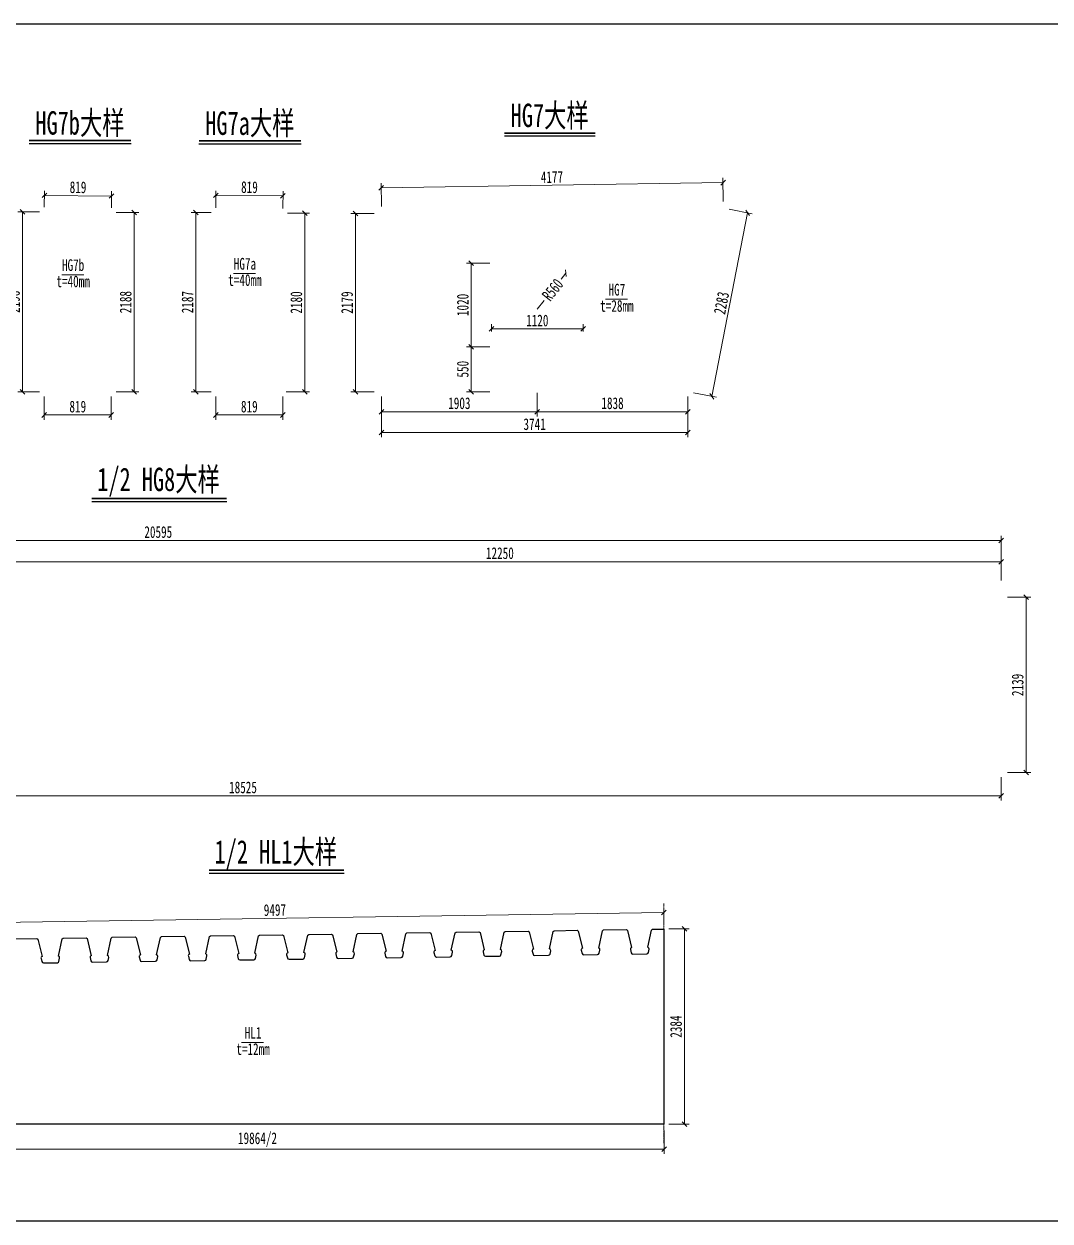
# Model space of a CAD drawing. Header units: millimetres. Extents: x -89049 to 410567, y -307459 to -100425.
# Drawn here: x 375813 to 388348, y -127671 to -113054 of the extents above; entities that cross this region are included whole.
import ezdxf
from ezdxf.enums import TextEntityAlignment as Align

# ---------------------------------------------------------------- set-up
doc = ezdxf.new("R2010")
doc.units = ezdxf.units.MM
doc.linetypes.add('CENTER2', pattern=[28.575, 19.05, -3.175, 3.175, -3.175])
doc.layers.get('Defpoints').update_dxf_attribs({"color": 8})
for name, color, linetype, lineweight in [('中心线', 2, 'CENTER2', 15), ('文字', 7, 'Continuous', 15), ('标注线及字体', 2, 'Continuous', 15), ('细实线', 4, 'Continuous', 15), ('钢板粗线', 1, 'Continuous', 25)]:
    doc.layers.add(name, color=color, linetype=linetype, lineweight=lineweight)
doc.styles.add('111', font='', dxfattribs={"width": 0.7})
doc.styles.add('BM_Dim', font='', dxfattribs={"width": 0.85})
doc.styles.get('111').set_extended_font_data('仿宋_GB2312')
doc.styles.get('BM_Dim').set_extended_font_data('仿宋_GB2312')
doc.dimstyles.new('200', dxfattribs={"dimscale": 0, "dimtxt": 2.5, "dimasz": 1, "dimexe": 1, "dimexo": 1, "dimgap": 0.6, "dimtad": 1, "dimdec": 0, "dimdsep": 46, "dimtxsty": '111', "dimblk": 'OBLIQUE', "dimcen": 0, "dimclrd": 4, "dimclre": 4, "dimclrt": 4, "dimadec": 1, "dimazin": 2, "dimtfac": 1, "dimtdec": 0, "dimtix": 1, "dimtmove": 2, "dimatfit": 3, "dimfxl": 4, "dimfxlon": 1, "dimtolj": 1, "dimlwd": -1, "dimlwe": -1, "dimarcsym": 0})

# ---------------------------------------------------------------- blocks, each defined once
blk = doc.blocks.new('_Oblique')
at = {"color": 0, "linetype": 'ByBlock', "lineweight": -2}
blk.add_line((-0.5, -0.5), (0.5, 0.5), dxfattribs=at)
blk = doc.blocks.new('*D1143')
at = {"layer": 'Defpoints', "color": 0, "transparency": 16777216}
for p in [(369227, -122194), (387752, -122194), (387752, -122479)]:
    blk.add_point(p, dxfattribs=at)
at = {"layer": '细实线', "color": 4, "transparency": 16777216}
for p, q in [((369227, -122252), (369227, -122536)), ((387752, -122252), (387752, -122536)), ((369227, -122479), (387752, -122479))]:
    blk.add_line(p, q, dxfattribs=at)
at = {"layer": '细实线', "color": 4, "transparency": 16777216, "xscale": 57.14285714285715, "yscale": 57.14285714285715, "zscale": 57.14285714285715, "rotation": 180}
blk.add_blockref('_Oblique', (369227, -122479), dxfattribs=at)
at = {"layer": '细实线', "color": 4, "transparency": 16777216, "xscale": 57.14285714285715, "yscale": 57.14285714285715, "zscale": 57.14285714285715}
blk.add_blockref('_Oblique', (387752, -122479), dxfattribs=at)
at = {"layer": '细实线', "color": 4, "transparency": 16777216, "insert": (378489, -122377), "char_height": 142.9, "attachment_point": 5, "style": '111'}
blk.add_mtext('\\A1;18525', dxfattribs=at)
blk = doc.blocks.new('*D1144')
at = {"layer": 'Defpoints', "color": 0, "transparency": 16777216}
for p in [(387752, -120055), (387752, -122194), (388054, -122194)]:
    blk.add_point(p, dxfattribs=at)
at = {"layer": '细实线', "color": 4, "transparency": 16777216}
for p, q in [((387826, -120055), (388111, -120055)), ((388054, -120055), (388054, -122194)), ((387826, -122194), (388111, -122194))]:
    blk.add_line(p, q, dxfattribs=at)
at = {"layer": '细实线', "color": 4, "transparency": 16777216, "xscale": 57.14285714285715, "yscale": 57.14285714285715, "zscale": 57.14285714285715}
for p, rotation in [((388054, -120055), 90), ((388054, -122194), 270)]:
    blk.add_blockref('_Oblique', p, dxfattribs=dict(at, rotation=rotation))
at = {"layer": '细实线', "color": 4, "transparency": 16777216, "insert": (387952, -121125), "char_height": 142.9, "attachment_point": 5, "rotation": 90, "style": '111'}
blk.add_mtext('\\A1;2139', dxfattribs=at)
blk = doc.blocks.new('*D1145')
at = {"layer": 'Defpoints', "color": 0, "transparency": 16777216}
for p in [(367730, -120569), (369413, -122033), (369203, -122169), (369262, -122194), (387752, -122194)]:
    blk.add_point(p, dxfattribs=at)
at = {"layer": '细实线', "color": 4, "transparency": 16777216}
blk.add_arc((369227, -122194), 247, 0, 132.6489, dxfattribs=at)
at = {"layer": '细实线', "color": 4, "transparency": 16777216, "xscale": 57.14285714285715, "yscale": 57.14285714285715, "zscale": 57.14285714285715}
for p, rotation in [((369060, -122013), 222.6489191297599), ((369474, -122194), 270)]:
    blk.add_blockref('_Oblique', p, dxfattribs=dict(at, rotation=rotation))
at = {"layer": '细实线', "color": 4, "transparency": 16777216, "insert": (369367, -121875), "char_height": 142.86, "attachment_point": 5, "rotation": 336.3245, "style": '111'}
blk.add_mtext('\\A1;132.6%%d', dxfattribs=at)
blk = doc.blocks.new('*D1152')
at = {"layer": 'Defpoints', "color": 0, "transparency": 16777216}
for p in [(373700, -126489), (383632, -126489), (383632, -126794)]:
    blk.add_point(p, dxfattribs=at)
at = {"layer": '细实线', "color": 4, "transparency": 16777216}
for p, q in [((373700, -126565), (373700, -126851)), ((383632, -126565), (383632, -126851)), ((373700, -126794), (383632, -126794))]:
    blk.add_line(p, q, dxfattribs=at)
at = {"layer": '细实线', "color": 4, "transparency": 16777216, "xscale": 57.14285714285715, "yscale": 57.14285714285715, "zscale": 57.14285714285715, "rotation": 180}
blk.add_blockref('_Oblique', (373700, -126794), dxfattribs=at)
at = {"layer": '细实线', "color": 4, "transparency": 16777216, "xscale": 57.14285714285715, "yscale": 57.14285714285715, "zscale": 57.14285714285715}
blk.add_blockref('_Oblique', (383632, -126794), dxfattribs=at)
at = {"layer": '细实线', "color": 4, "transparency": 16777216, "insert": (378666, -126677), "char_height": 142.86, "attachment_point": 5, "style": '111'}
blk.add_mtext('\\A1;19864/2', dxfattribs=at)
blk = doc.blocks.new('*D1153')
at = {"layer": 'Defpoints', "color": 0, "transparency": 16777216}
for p in [(374136, -124248), (373991, -126277), (373707, -126455), (373743, -126489), (381871, -126489)]:
    blk.add_point(p, dxfattribs=at)
at = {"layer": '细实线', "color": 4, "transparency": 16777216}
blk.add_arc((373700, -126489), 360, 0, 79, dxfattribs=at)
at = {"layer": '细实线', "color": 4, "transparency": 16777216, "xscale": 57.14285714285715, "yscale": 57.14285714285715, "zscale": 57.14285714285715}
for p, rotation in [((373769, -126136), 168.9999999999494), ((374060, -126489), 270)]:
    blk.add_blockref('_Oblique', p, dxfattribs=dict(at, rotation=rotation))
at = {"layer": '细实线', "color": 4, "transparency": 16777216, "insert": (374057, -126195), "char_height": 142.9, "attachment_point": 5, "rotation": 309.5, "style": '111'}
blk.add_mtext('\\A1;79%%d', dxfattribs=at)
blk = doc.blocks.new('*D1155')
at = {"layer": 'Defpoints', "color": 0, "transparency": 16777216}
for p in [(383629, -123905), (383632, -124105), (374136, -124248)]:
    blk.add_point(p, dxfattribs=at)
at = {"layer": '细实线', "color": 4, "transparency": 16777216}
for p, q in [((374133, -124047), (383629, -123905)), ((383631, -124048), (383628, -123848)), ((374135, -124191), (374132, -123990))]:
    blk.add_line(p, q, dxfattribs=at)
at = {"layer": '细实线', "color": 4, "transparency": 16777216, "xscale": 57.14285714285715, "yscale": 57.14285714285715, "zscale": 57.14285714285715}
for p, rotation in [((383629, -123905), 0.8593722436441331), ((374133, -124047), 180.8593722436441)]:
    blk.add_blockref('_Oblique', p, dxfattribs=dict(at, rotation=rotation))
at = {"layer": '细实线', "color": 4, "transparency": 16777216, "insert": (378879, -123874), "char_height": 142.9, "attachment_point": 5, "rotation": 0.8594, "style": '111'}
blk.add_mtext('\\A1;9497', dxfattribs=at)
blk = doc.blocks.new('*D1156')
at = {"layer": 'Defpoints', "color": 0, "transparency": 16777216}
for p in [(383632, -124105), (383632, -126489), (383881, -126489)]:
    blk.add_point(p, dxfattribs=at)
at = {"layer": '细实线', "color": 4, "transparency": 16777216}
for p, q in [((383689, -124105), (383938, -124105)), ((383881, -124105), (383881, -126489)), ((383689, -126489), (383938, -126489))]:
    blk.add_line(p, q, dxfattribs=at)
at = {"layer": '细实线', "color": 4, "transparency": 16777216, "xscale": 57.14285714285715, "yscale": 57.14285714285715, "zscale": 57.14285714285715}
for p, rotation in [((383881, -124105), 90), ((383881, -126489), 270)]:
    blk.add_blockref('_Oblique', p, dxfattribs=dict(at, rotation=rotation))
at = {"layer": '细实线', "color": 4, "transparency": 16777216, "insert": (383779, -125297), "char_height": 142.9, "attachment_point": 5, "rotation": 90, "style": '111'}
blk.add_mtext('\\A1;2384', dxfattribs=at)
blk = doc.blocks.new('*D1222')
at = {"layer": 'Defpoints', "color": 0, "transparency": 16777216}
for p in [(387752, -119620), (375502, -120038), (387752, -120055)]:
    blk.add_point(p, dxfattribs=at)
at = {"layer": '细实线', "color": 4, "transparency": 16777216}
for p, q in [((375502, -119848), (375502, -119562)), ((387752, -119848), (387752, -119562)), ((375502, -119620), (387752, -119620))]:
    blk.add_line(p, q, dxfattribs=at)
at = {"layer": '细实线', "color": 4, "transparency": 16777216, "xscale": 57.14285714285715, "yscale": 57.14285714285715, "zscale": 57.14285714285715, "rotation": 180}
blk.add_blockref('_Oblique', (375502, -119620), dxfattribs=at)
at = {"layer": '细实线', "color": 4, "transparency": 16777216, "xscale": 57.14285714285715, "yscale": 57.14285714285715, "zscale": 57.14285714285715}
blk.add_blockref('_Oblique', (387752, -119620), dxfattribs=at)
at = {"layer": '细实线', "color": 4, "transparency": 16777216, "insert": (381627, -119517), "char_height": 142.9, "attachment_point": 5, "style": '111'}
blk.add_mtext('\\A1;12250', dxfattribs=at)
blk = doc.blocks.new('*D1223')
at = {"layer": 'Defpoints', "color": 0, "transparency": 16777216}
for p in [(387752, -119362), (367157, -119947), (387752, -120118)]:
    blk.add_point(p, dxfattribs=at)
at = {"layer": '细实线', "color": 4, "transparency": 16777216}
for p, q in [((367157, -119590), (367157, -119304)), ((367157, -119362), (387752, -119362)), ((387752, -119590), (387752, -119304))]:
    blk.add_line(p, q, dxfattribs=at)
at = {"layer": '细实线', "color": 4, "transparency": 16777216, "xscale": 57.14285714285715, "yscale": 57.14285714285715, "zscale": 57.14285714285715, "rotation": 180}
blk.add_blockref('_Oblique', (367157, -119362), dxfattribs=at)
at = {"layer": '细实线', "color": 4, "transparency": 16777216, "xscale": 57.14285714285715, "yscale": 57.14285714285715, "zscale": 57.14285714285715}
blk.add_blockref('_Oblique', (387752, -119362), dxfattribs=at)
at = {"layer": '细实线', "color": 4, "transparency": 16777216, "insert": (377454, -119259), "char_height": 142.9, "attachment_point": 5, "style": '111'}
blk.add_mtext('\\A1;20595', dxfattribs=at)
blk = doc.blocks.new('*D1990')
at = {"layer": 'Defpoints', "color": 0, "transparency": 16777216}
for p in [(382084, -116535), (380181, -117545), (380181, -117789)]:
    blk.add_point(p, dxfattribs=at)
at = {"layer": '细实线', "color": 4, "transparency": 16777216}
for p, q in [((380181, -117602), (380181, -117846)), ((382084, -117560), (382084, -117846)), ((382084, -117789), (380181, -117789))]:
    blk.add_line(p, q, dxfattribs=at)
at = {"layer": '细实线', "color": 4, "transparency": 16777216, "xscale": 57.14285714285715, "yscale": 57.14285714285715, "zscale": 57.14285714285715, "rotation": 180}
blk.add_blockref('_Oblique', (380181, -117789), dxfattribs=at)
at = {"layer": '细实线', "color": 4, "transparency": 16777216, "xscale": 57.14285714285715, "yscale": 57.14285714285715, "zscale": 57.14285714285715}
blk.add_blockref('_Oblique', (382084, -117789), dxfattribs=at)
at = {"layer": '细实线', "color": 4, "transparency": 16777216, "insert": (381132, -117686), "char_height": 142.9, "attachment_point": 5, "style": '111'}
blk.add_mtext('\\A1;1903', dxfattribs=at)
blk = doc.blocks.new('*D1991')
at = {"layer": 'Defpoints', "color": 0, "transparency": 16777216}
for p in [(382084, -116535), (383922, -117545), (383922, -117789)]:
    blk.add_point(p, dxfattribs=at)
at = {"layer": '细实线', "color": 4, "transparency": 16777216}
for p, q in [((382084, -117560), (382084, -117846)), ((383922, -117602), (383922, -117846)), ((382084, -117789), (383922, -117789))]:
    blk.add_line(p, q, dxfattribs=at)
at = {"layer": '细实线', "color": 4, "transparency": 16777216, "xscale": 57.14285714285715, "yscale": 57.14285714285715, "zscale": 57.14285714285715, "rotation": 180}
blk.add_blockref('_Oblique', (382084, -117789), dxfattribs=at)
at = {"layer": '细实线', "color": 4, "transparency": 16777216, "xscale": 57.14285714285715, "yscale": 57.14285714285715, "zscale": 57.14285714285715}
blk.add_blockref('_Oblique', (383922, -117789), dxfattribs=at)
at = {"layer": '细实线', "color": 4, "transparency": 16777216, "insert": (383003, -117686), "char_height": 142.9, "attachment_point": 5, "style": '111'}
blk.add_mtext('\\A1;1838', dxfattribs=at)
blk = doc.blocks.new('*D1992')
at = {"layer": 'Defpoints', "color": 0, "transparency": 16777216}
for p in [(382084, -116995), (381276, -117545), (382084, -117545)]:
    blk.add_point(p, dxfattribs=at)
at = {"layer": '细实线', "color": 4, "transparency": 16777216}
for p, q in [((381505, -116995), (381219, -116995)), ((381276, -116995), (381276, -117545)), ((381505, -117545), (381219, -117545))]:
    blk.add_line(p, q, dxfattribs=at)
at = {"layer": '细实线', "color": 4, "transparency": 16777216, "xscale": 57.14285714285715, "yscale": 57.14285714285715, "zscale": 57.14285714285715}
for p, rotation in [((381276, -116995), 90), ((381276, -117545), 270)]:
    blk.add_blockref('_Oblique', p, dxfattribs=dict(at, rotation=rotation))
at = {"layer": '细实线', "color": 4, "transparency": 16777216, "insert": (381174, -117270), "char_height": 142.9, "attachment_point": 5, "rotation": 90, "style": '111'}
blk.add_mtext('\\A1;550', dxfattribs=at)
blk = doc.blocks.new('*D1993')
at = {"layer": 'Defpoints', "color": 0, "transparency": 16777216}
for p in [(381276, -115975), (382084, -115975), (382084, -116995)]:
    blk.add_point(p, dxfattribs=at)
at = {"layer": '细实线', "color": 4, "transparency": 16777216}
for p, q in [((381505, -115975), (381219, -115975)), ((381276, -116995), (381276, -115975)), ((381505, -116995), (381219, -116995))]:
    blk.add_line(p, q, dxfattribs=at)
at = {"layer": '细实线', "color": 4, "transparency": 16777216, "xscale": 57.14285714285715, "yscale": 57.14285714285715, "zscale": 57.14285714285715}
for p, rotation in [((381276, -115975), 90), ((381276, -116995), 270)]:
    blk.add_blockref('_Oblique', p, dxfattribs=dict(at, rotation=rotation))
at = {"layer": '细实线', "color": 4, "transparency": 16777216, "insert": (381174, -116485), "char_height": 142.9, "attachment_point": 5, "rotation": 90, "style": '111'}
blk.add_mtext('\\A1;1020', dxfattribs=at)
blk = doc.blocks.new('*D1994')
at = {"layer": 'Defpoints', "color": 0, "transparency": 16777216}
for p in [(382644, -116778), (381524, -116867), (382644, -116867)]:
    blk.add_point(p, dxfattribs=at)
at = {"layer": '细实线', "color": 4, "transparency": 16777216}
for p, q in [((381524, -116810), (381524, -116721)), ((381524, -116778), (382644, -116778)), ((382644, -116810), (382644, -116721))]:
    blk.add_line(p, q, dxfattribs=at)
at = {"layer": '细实线', "color": 4, "transparency": 16777216, "xscale": 57.14285714285715, "yscale": 57.14285714285715, "zscale": 57.14285714285715, "rotation": 180}
blk.add_blockref('_Oblique', (381524, -116778), dxfattribs=at)
at = {"layer": '细实线', "color": 4, "transparency": 16777216, "xscale": 57.14285714285715, "yscale": 57.14285714285715, "zscale": 57.14285714285715}
blk.add_blockref('_Oblique', (382644, -116778), dxfattribs=at)
at = {"layer": '细实线', "color": 4, "transparency": 16777216, "insert": (382084, -116676), "char_height": 142.9, "attachment_point": 5, "style": '111'}
blk.add_mtext('\\A1;1120', dxfattribs=at)
blk = doc.blocks.new('*D1995')
at = {"layer": 'Defpoints', "color": 0, "transparency": 16777216}
for p in [(382434, -116098), (382084, -116535)]:
    blk.add_point(p, dxfattribs=at)
at = {"layer": '细实线', "color": 4, "transparency": 16777216}
for p, q in [((382375, -116171), (382434, -116098)), ((382168, -116430), (382084, -116535))]:
    blk.add_line(p, q, dxfattribs=at)
at = {"layer": '细实线', "color": 4, "transparency": 16777216, "xscale": 57.14285714285715, "yscale": 57.14285714285715, "zscale": 57.14285714285715, "rotation": 51.36804241494726}
blk.add_blockref('_Oblique', (382434, -116098), dxfattribs=at)
at = {"layer": '细实线', "color": 4, "transparency": 16777216, "insert": (382272, -116300), "char_height": 142.9, "attachment_point": 5, "rotation": 51.368, "style": '111'}
blk.add_mtext('\\A1;R560', dxfattribs=at)
blk = doc.blocks.new('*D1996')
at = {"layer": 'Defpoints', "color": 0, "transparency": 16777216}
for p in [(380181, -117545), (383922, -117545), (383922, -118044)]:
    blk.add_point(p, dxfattribs=at)
at = {"layer": '细实线', "color": 4, "transparency": 16777216}
for p, q in [((380181, -117815), (380181, -118101)), ((383922, -117815), (383922, -118101)), ((380181, -118044), (383922, -118044))]:
    blk.add_line(p, q, dxfattribs=at)
at = {"layer": '细实线', "color": 4, "transparency": 16777216, "xscale": 57.14285714285715, "yscale": 57.14285714285715, "zscale": 57.14285714285715, "rotation": 180}
blk.add_blockref('_Oblique', (380181, -118044), dxfattribs=at)
at = {"layer": '细实线', "color": 4, "transparency": 16777216, "xscale": 57.14285714285715, "yscale": 57.14285714285715, "zscale": 57.14285714285715}
blk.add_blockref('_Oblique', (383922, -118044), dxfattribs=at)
at = {"layer": '细实线', "color": 4, "transparency": 16777216, "insert": (382051, -117942), "char_height": 142.9, "attachment_point": 5, "style": '111'}
blk.add_mtext('\\A1;3741', dxfattribs=at)
blk = doc.blocks.new('*D1997')
at = {"layer": 'Defpoints', "color": 0, "transparency": 16777216}
for p in [(380181, -115367), (379863, -117545), (380181, -117545)]:
    blk.add_point(p, dxfattribs=at)
at = {"layer": '细实线', "color": 4, "transparency": 16777216}
for p, q in [((380092, -115367), (379806, -115367)), ((379863, -115367), (379863, -117545)), ((380092, -117545), (379806, -117545))]:
    blk.add_line(p, q, dxfattribs=at)
at = {"layer": '细实线', "color": 4, "transparency": 16777216, "xscale": 57.14285714285715, "yscale": 57.14285714285715, "zscale": 57.14285714285715}
for p, rotation in [((379863, -115367), 90), ((379863, -117545), 270)]:
    blk.add_blockref('_Oblique', p, dxfattribs=dict(at, rotation=rotation))
at = {"layer": '细实线', "color": 4, "transparency": 16777216, "insert": (379761, -116456), "char_height": 142.9, "attachment_point": 5, "rotation": 90, "style": '111'}
blk.add_mtext('\\A1;2179', dxfattribs=at)
blk = doc.blocks.new('*D1998')
at = {"layer": 'Defpoints', "color": 0, "transparency": 16777216}
for p in [(380176, -115055), (384357, -115304), (380181, -115367)]:
    blk.add_point(p, dxfattribs=at)
at = {"layer": '细实线', "color": 4, "transparency": 16777216}
for p, q in [((380180, -115283), (380175, -114998)), ((384353, -114992), (380176, -115055)), ((384356, -115221), (384352, -114935))]:
    blk.add_line(p, q, dxfattribs=at)
at = {"layer": '细实线', "color": 4, "transparency": 16777216, "xscale": 57.14285714285715, "yscale": 57.14285714285715, "zscale": 57.14285714285715}
for p, rotation in [((380176, -115055), 180.8593971212038), ((384353, -114992), 0.8593971212038154)]:
    blk.add_blockref('_Oblique', p, dxfattribs=dict(at, rotation=rotation))
at = {"layer": '细实线', "color": 4, "transparency": 16777216, "insert": (382263, -114923), "char_height": 142.9, "attachment_point": 5, "rotation": 0.8594, "style": '111'}
blk.add_mtext('\\A1;4177', dxfattribs=at)
blk = doc.blocks.new('*D1999')
at = {"layer": 'Defpoints', "color": 0, "transparency": 16777216}
for p in [(384357, -115304), (383922, -117545), (384216, -117602)]:
    blk.add_point(p, dxfattribs=at)
at = {"layer": '细实线', "color": 4, "transparency": 16777216}
for p, q in [((384428, -115317), (384708, -115372)), ((384652, -115361), (384216, -117602)), ((383992, -117559), (384272, -117613))]:
    blk.add_line(p, q, dxfattribs=at)
at = {"layer": '细实线', "color": 4, "transparency": 16777216, "xscale": 57.14285714285715, "yscale": 57.14285714285715, "zscale": 57.14285714285715}
for p, rotation in [((384652, -115361), 78.99999999998367), ((384216, -117602), 258.9999999999836)]:
    blk.add_blockref('_Oblique', p, dxfattribs=dict(at, rotation=rotation))
at = {"layer": '细实线', "color": 4, "transparency": 16777216, "insert": (384334, -116462), "char_height": 142.9, "attachment_point": 5, "rotation": 79, "style": '111'}
blk.add_mtext('\\A1;2283', dxfattribs=at)
blk = doc.blocks.new('*D2000')
at = {"layer": 'Defpoints', "color": 0, "transparency": 16777216}
for p in [(378158, -115147), (378156, -115358), (378975, -115365)]:
    blk.add_point(p, dxfattribs=at)
at = {"layer": '细实线', "color": 4, "transparency": 16777216}
for p, q in [((378156, -115301), (378158, -115090)), ((378977, -115154), (378158, -115147)), ((378976, -115308), (378978, -115097))]:
    blk.add_line(p, q, dxfattribs=at)
at = {"layer": '细实线', "color": 4, "transparency": 16777216, "xscale": 57.14285714285715, "yscale": 57.14285714285715, "zscale": 57.14285714285715}
for p, rotation in [((378158, -115147), 179.4620897833239), ((378977, -115154), 359.462089783324)]:
    blk.add_blockref('_Oblique', p, dxfattribs=dict(at, rotation=rotation))
at = {"layer": '细实线', "color": 4, "transparency": 16777216, "insert": (378568, -115048), "char_height": 142.9, "attachment_point": 5, "rotation": 359.4621, "style": '111'}
blk.add_mtext('\\A1;819', dxfattribs=at)
blk = doc.blocks.new('*D2001')
at = {"layer": 'Defpoints', "color": 0, "transparency": 16777216}
for p in [(378156, -117545), (378975, -117545), (378975, -117829)]:
    blk.add_point(p, dxfattribs=at)
at = {"layer": '细实线', "color": 4, "transparency": 16777216}
for p, q in [((378156, -117602), (378156, -117887)), ((378975, -117602), (378975, -117887)), ((378156, -117829), (378975, -117829))]:
    blk.add_line(p, q, dxfattribs=at)
at = {"layer": '细实线', "color": 4, "transparency": 16777216, "xscale": 57.14285714285715, "yscale": 57.14285714285715, "zscale": 57.14285714285715, "rotation": 180}
blk.add_blockref('_Oblique', (378156, -117829), dxfattribs=at)
at = {"layer": '细实线', "color": 4, "transparency": 16777216, "xscale": 57.14285714285715, "yscale": 57.14285714285715, "zscale": 57.14285714285715}
blk.add_blockref('_Oblique', (378975, -117829), dxfattribs=at)
at = {"layer": '细实线', "color": 4, "transparency": 16777216, "insert": (378566, -117727), "char_height": 142.9, "attachment_point": 5, "style": '111'}
blk.add_mtext('\\A1;819', dxfattribs=at)
blk = doc.blocks.new('*D2002')
at = {"layer": 'Defpoints', "color": 0, "transparency": 16777216}
for p in [(377914, -115358), (378156, -115358), (378156, -117545)]:
    blk.add_point(p, dxfattribs=at)
at = {"layer": '细实线', "color": 4, "transparency": 16777216}
for p, q in [((378099, -115358), (377857, -115358)), ((377914, -117545), (377914, -115358)), ((378099, -117545), (377857, -117545))]:
    blk.add_line(p, q, dxfattribs=at)
at = {"layer": '细实线', "color": 4, "transparency": 16777216, "xscale": 57.14285714285715, "yscale": 57.14285714285715, "zscale": 57.14285714285715}
for p, rotation in [((377914, -115358), 90), ((377914, -117545), 270)]:
    blk.add_blockref('_Oblique', p, dxfattribs=dict(at, rotation=rotation))
at = {"layer": '细实线', "color": 4, "transparency": 16777216, "insert": (377812, -116451), "char_height": 142.9, "attachment_point": 5, "rotation": 90, "style": '111'}
blk.add_mtext('\\A1;2187', dxfattribs=at)
blk = doc.blocks.new('*D2003')
at = {"layer": 'Defpoints', "color": 0, "transparency": 16777216}
for p in [(378975, -115365), (378937, -117545), (379244, -117545)]:
    blk.add_point(p, dxfattribs=at)
at = {"layer": '细实线', "color": 4, "transparency": 16777216}
for p, q in [((379032, -115365), (379301, -115365)), ((379244, -115365), (379244, -117545)), ((379015, -117545), (379301, -117545))]:
    blk.add_line(p, q, dxfattribs=at)
at = {"layer": '细实线', "color": 4, "transparency": 16777216, "xscale": 57.14285714285715, "yscale": 57.14285714285715, "zscale": 57.14285714285715}
for p, rotation in [((379244, -115365), 90), ((379244, -117545), 270)]:
    blk.add_blockref('_Oblique', p, dxfattribs=dict(at, rotation=rotation))
at = {"layer": '细实线', "color": 4, "transparency": 16777216, "insert": (379141, -116455), "char_height": 142.9, "attachment_point": 5, "rotation": 90, "style": '111'}
blk.add_mtext('\\A1;2180', dxfattribs=at)
blk = doc.blocks.new('*D2004')
at = {"layer": 'Defpoints', "color": 0, "transparency": 16777216}
for p in [(376063, -115147), (376061, -115350), (376880, -115358)]:
    blk.add_point(p, dxfattribs=at)
at = {"layer": '细实线', "color": 4, "transparency": 16777216}
for p, q in [((376062, -115292), (376064, -115090)), ((376882, -115155), (376063, -115147)), ((376881, -115300), (376883, -115098))]:
    blk.add_line(p, q, dxfattribs=at)
at = {"layer": '细实线', "color": 4, "transparency": 16777216, "xscale": 57.14285714285715, "yscale": 57.14285714285715, "zscale": 57.14285714285715}
for p, rotation in [((376063, -115147), 179.4429657516739), ((376882, -115155), 359.4429657516739)]:
    blk.add_blockref('_Oblique', p, dxfattribs=dict(at, rotation=rotation))
at = {"layer": '细实线', "color": 4, "transparency": 16777216, "insert": (376474, -115049), "char_height": 142.9, "attachment_point": 5, "rotation": 359.443, "style": '111'}
blk.add_mtext('\\A1;819', dxfattribs=at)
blk = doc.blocks.new('*D2005')
at = {"layer": 'Defpoints', "color": 0, "transparency": 16777216}
for p in [(376061, -117545), (376880, -117545), (376880, -117829)]:
    blk.add_point(p, dxfattribs=at)
at = {"layer": '细实线', "color": 4, "transparency": 16777216}
for p, q in [((376061, -117602), (376061, -117887)), ((376880, -117602), (376880, -117887)), ((376061, -117829), (376880, -117829))]:
    blk.add_line(p, q, dxfattribs=at)
at = {"layer": '细实线', "color": 4, "transparency": 16777216, "xscale": 57.14285714285715, "yscale": 57.14285714285715, "zscale": 57.14285714285715, "rotation": 180}
blk.add_blockref('_Oblique', (376061, -117829), dxfattribs=at)
at = {"layer": '细实线', "color": 4, "transparency": 16777216, "xscale": 57.14285714285715, "yscale": 57.14285714285715, "zscale": 57.14285714285715}
blk.add_blockref('_Oblique', (376880, -117829), dxfattribs=at)
at = {"layer": '细实线', "color": 4, "transparency": 16777216, "insert": (376471, -117727), "char_height": 142.9, "attachment_point": 5, "style": '111'}
blk.add_mtext('\\A1;819', dxfattribs=at)
blk = doc.blocks.new('*D2006')
at = {"layer": 'Defpoints', "color": 0, "transparency": 16777216}
for p in [(375796, -115350), (376061, -115350), (376061, -117545)]:
    blk.add_point(p, dxfattribs=at)
at = {"layer": '细实线', "color": 4, "transparency": 16777216}
for p, q in [((376004, -115350), (375739, -115350)), ((375796, -117545), (375796, -115350)), ((376004, -117545), (375739, -117545))]:
    blk.add_line(p, q, dxfattribs=at)
at = {"layer": '细实线', "color": 4, "transparency": 16777216, "xscale": 57.14285714285715, "yscale": 57.14285714285715, "zscale": 57.14285714285715}
for p, rotation in [((375796, -115350), 90), ((375796, -117545), 270)]:
    blk.add_blockref('_Oblique', p, dxfattribs=dict(at, rotation=rotation))
at = {"layer": '细实线', "color": 4, "transparency": 16777216, "insert": (375693, -116447), "char_height": 142.9, "attachment_point": 5, "rotation": 90, "style": '111'}
blk.add_mtext('\\A1;2196', dxfattribs=at)
blk = doc.blocks.new('*D2007')
at = {"layer": 'Defpoints', "color": 0, "transparency": 16777216}
for p in [(376880, -115358), (376880, -117545), (377158, -117545)]:
    blk.add_point(p, dxfattribs=at)
at = {"layer": '细实线', "color": 4, "transparency": 16777216}
for p, q in [((376938, -115358), (377215, -115358)), ((377158, -115358), (377158, -117545)), ((376938, -117545), (377215, -117545))]:
    blk.add_line(p, q, dxfattribs=at)
at = {"layer": '细实线', "color": 4, "transparency": 16777216, "xscale": 57.14285714285715, "yscale": 57.14285714285715, "zscale": 57.14285714285715}
for p, rotation in [((377158, -115358), 90), ((377158, -117545), 270)]:
    blk.add_blockref('_Oblique', p, dxfattribs=dict(at, rotation=rotation))
at = {"layer": '细实线', "color": 4, "transparency": 16777216, "insert": (377056, -116451), "char_height": 142.9, "attachment_point": 5, "rotation": 90, "style": '111'}
blk.add_mtext('\\A1;2188', dxfattribs=at)

msp = doc.modelspace()

# ---------------------------------------------------------------- linework, layer by layer
at = {"color": 4}
for p, q in [((381682.1, -114420.8), (382791.5, -114420.8)), ((375875.2, -114512.8), (377123, -114512.8)), ((377950.6, -114516.2), (379198.4, -114516.2)), ((376641.5, -118884.7), (378290.4, -118884.7)), ((378074.1, -123421.5), (379723, -123421.5))]:
    msp.add_line(p, q, dxfattribs=at)
at = {"color": 6, "const_width": 20.6, "elevation": 0}
for points in [[(381682.1, -114386.6), (382791.5, -114386.6)], [(375875.2, -114478.5), (377123, -114478.5)], [(377950.6, -114481.9), (379198.4, -114481.9)]]:
    msp.add_lwpolyline(points, dxfattribs=at)
at = {"color": 6, "const_width": 20.6}
for points in [[(376641.5, -118850.4), (378290.4, -118850.4)], [(378074.1, -123387.2), (379723, -123387.2)]]:
    msp.add_lwpolyline(points, dxfattribs=at)
at = {"layer": 'Defpoints'}
msp.add_lwpolyline([(366566.6, -113054.1), (388566.6, -113054.1), (388566.6, -127671.3), (366566.6, -127671.3)], close=True, dxfattribs=at)
at = {"layer": '中心线', "ltscale": 0.6}
msp.add_line((383631.8, -123794.4), (383631.8, -126723.9), dxfattribs=at)
at = {"layer": '细实线'}
for p, q in [((376274.4, -116116.2), (376543.1, -116116.2)), ((378373.2, -116099.9), (378642, -116099.9)), ((382917, -116415.8), (383185.7, -116415.8)), ((378472.1, -125490), (378740.8, -125490))]:
    msp.add_line(p, q, dxfattribs=at)
at = {"layer": '钢板粗线'}
msp.add_lwpolyline([(375691.8, -124224.5), (375971.8, -124220.3), (375984.3, -124229.9), (376036.3, -124439.9, 0.4142662), (376021.7, -124464.1), (376031.6, -124503.9, 0.3488763), (376051.3, -124519.1), (376221.3, -124516.6, 0.3488763), (376240.6, -124500.8), (376249.2, -124460.7, 0.4140909), (376233.9, -124436.9), (376279.7, -124225.4), (376291.8, -124215.5), (376571.8, -124211.3), (376584.3, -124220.9), (376636.3, -124430.9, 0.4142662), (376621.7, -124455.1), (376631.6, -124494.9, 0.3488763), (376651.3, -124510.1), (376821.3, -124507.6, 0.3488763), (376840.6, -124491.8), (376849.2, -124451.7, 0.4140909), (376833.9, -124427.9), (376879.7, -124216.4), (376891.8, -124206.5), (377171.8, -124202.3), (377184.3, -124211.9), (377236.3, -124421.9, 0.4142662), (377221.7, -124446.1), (377231.6, -124485.9, 0.3488763), (377251.3, -124501.1), (377421.3, -124498.6, 0.3488763), (377440.6, -124482.8), (377449.2, -124442.7, 0.4140909), (377433.9, -124418.9), (377479.7, -124207.4), (377491.8, -124197.5), (377771.8, -124193.3), (377784.3, -124202.9), (377836.3, -124412.9, 0.4142662), (377821.7, -124437.1), (377831.6, -124476.9, 0.3488763), (377851.3, -124492.1), (378021.3, -124489.6, 0.3488763), (378040.6, -124473.8), (378049.2, -124433.7, 0.4140909), (378033.9, -124409.9), (378079.7, -124198.4), (378091.8, -124188.5), (378371.8, -124184.3), (378384.3, -124193.9), (378436.3, -124403.9, 0.4142662), (378421.7, -124428.1), (378431.6, -124467.9, 0.3488763), (378451.3, -124483.1), (378621.3, -124480.6, 0.3488763), (378640.6, -124464.8), (378649.2, -124424.7, 0.4140909), (378633.9, -124400.9), (378679.7, -124189.4), (378691.8, -124179.5), (378971.8, -124175.3), (378984.3, -124184.9), (379036.3, -124394.9, 0.4142662), (379021.7, -124419.1), (379031.6, -124458.9, 0.3488763), (379051.3, -124474.1), (379221.3, -124471.6, 0.3488763), (379240.6, -124455.8), (379249.2, -124415.7, 0.4140909), (379233.9, -124391.9), (379279.7, -124180.4), (379291.8, -124170.5), (379571.8, -124166.3), (379584.3, -124175.9), (379636.3, -124385.9, 0.4142662), (379621.7, -124410.1), (379631.6, -124449.9, 0.3488763), (379651.3, -124465.1), (379821.3, -124462.6, 0.3488763), (379840.6, -124446.8), (379849.2, -124406.7, 0.4140909), (379833.9, -124382.9), (379879.7, -124171.4), (379891.8, -124161.5), (380171.8, -124157.3), (380184.3, -124166.9), (380236.3, -124376.9, 0.4142662), (380221.7, -124401.1), (380231.6, -124440.9, 0.3488763), (380251.3, -124456.1), (380421.3, -124453.6, 0.3488763), (380440.6, -124437.8), (380449.2, -124397.7, 0.4140909), (380433.9, -124373.9), (380479.7, -124162.4), (380491.8, -124152.5), (380771.8, -124148.3), (380784.3, -124157.9), (380836.3, -124367.9, 0.4142662), (380821.7, -124392.1), (380831.6, -124431.9, 0.3488763), (380851.3, -124447.1), (381021.3, -124444.6, 0.3488763), (381040.6, -124428.8), (381049.2, -124388.7, 0.4140909), (381033.9, -124364.9), (381079.7, -124153.4), (381091.8, -124143.5), (381371.8, -124139.3), (381384.3, -124148.9), (381436.3, -124358.9, 0.4142662), (381421.7, -124383.1), (381431.6, -124422.9, 0.3488763), (381451.3, -124438.1), (381621.3, -124435.6, 0.3488763), (381640.6, -124419.8), (381649.2, -124379.7, 0.4140909), (381633.9, -124355.9), (381679.7, -124144.4), (381691.8, -124134.5), (381971.8, -124130.3), (381984.3, -124139.9), (382036.3, -124349.9, 0.4142662), (382021.7, -124374.1), (382031.6, -124413.9, 0.3488763), (382051.3, -124429.1), (382221.3, -124426.6, 0.3488763), (382240.6, -124410.8), (382249.2, -124370.7, 0.4140909), (382233.9, -124346.9), (382279.7, -124135.4), (382291.8, -124125.5), (382571.8, -124121.3), (382584.3, -124130.9), (382636.3, -124340.9, 0.4142662), (382621.7, -124365.1), (382631.6, -124404.9, 0.3488763), (382651.3, -124420.1), (382821.3, -124417.6, 0.3488763), (382840.6, -124401.8), (382849.2, -124361.7, 0.4140909), (382833.9, -124337.9), (382879.7, -124126.4), (382891.8, -124116.5), (383171.8, -124112.3), (383184.3, -124121.9), (383236.3, -124331.9, 0.4142662), (383221.7, -124356.1), (383231.6, -124395.9, 0.3488763), (383251.3, -124411.1), (383421.3, -124408.6, 0.3488763), (383440.6, -124392.8), (383449.2, -124352.7, 0.4140909), (383433.9, -124328.9), (383479.7, -124117.4), (383491.8, -124107.5), (383631.8, -124105.4), (383631.8, -126489.4), (373735.2, -126489.4, 0.3590367)], format="xyb", dxfattribs=at)

# ---------------------------------------------------------------- texts
at = {"layer": '文字', "style": 'BM_Dim', "width": 0.7}
for s, p in [('HG7a', (378512.7, -116096.8)), ('HG7b', (376413.9, -116113.2)), ('t=40mm', (376413.9, -116311.6)), ('t=40mm', (378512.7, -116295.2)), ('HG7', (383056.5, -116412.8)), ('t=28mm', (383056.5, -116611.1)), ('HL1', (378611.6, -125486.9)), ('t=12mm', (378611.6, -125685.3))]:
    msp.add_text(s, height=142.86, dxfattribs=at).set_placement(p, align=Align.BOTTOM_CENTER)
at = {"layer": '标注线及字体', "style": '111', "width": 0.7}
for s, p in [('HG7大样', (382235.7, -114164.3)), ('HG7b大样', (376498, -114256.3)), ('HG7a大样', (378573.4, -114259.7)), ('1/2 HG8大样', (377457.8, -118628.2)), ('1/2 HL1大样', (378890.4, -123176.2))]:
    msp.add_text(s, height=285.71, dxfattribs=at).set_placement(p, align=Align.MIDDLE)

# ---------------------------------------------------------------- dimensions: what is measured, and where the dimension line sits
at = {"layer": '细实线'}
for p1, p2, distance, picture, middle in [((384357.5, -115303.8), (380180.9, -115366.5), -311.7, '*D1998', (382263, -114922.9)), ((376880.5, -115357.6), (376061.2, -115349.6), -202.1, '*D2004', (376473.8, -115049.2)), ((378975.2, -115365.5), (378155.9, -115357.8), -211.1, '*D2000', (378568.5, -115048.3)), ((384357.5, -115303.8), (383921.8, -117545.2), 300, '*D1999', (384333.7, -116462.2)), ((387751.9, -120055.5), (387751.9, -122194.5), 302.2, '*D1144', (387951.9, -121125)), ((369226.9, -122194.5), (387751.9, -122194.5), -284.8, '*D1143', (378489.4, -122377)), ((374135.9, -124247.8), (383631.8, -124105.4), 200.6, '*D1155', (378879.3, -123873.8))]:
    dim = msp.add_aligned_dim(p1=p1, p2=p2, distance=distance, dimstyle='200', override={"dimscale": 57.142857, "dimblk": 'Oblique'}, dxfattribs=at)
    dim.commit()
    dim.dimension.update_dxf_attribs({"geometry": picture, "text_midpoint": middle})
for base, p1, p2, angle, picture, middle in [((375795.7, -115349.6), (376061.2, -117545.2), (376061.2, -115349.6), 90, '*D2006', (375693.5, -116447.4)), ((377158, -117545.2), (376880.5, -115357.6), (376880.5, -117545.2), 90, '*D2007', (377055.8, -116451.4)), ((377914.4, -115357.8), (378155.9, -117545.2), (378155.9, -115357.8), 90, '*D2002', (377812.2, -116451.5)), ((379243.6, -117545.2), (378975.2, -115365.5), (378936.9, -117545.2), 90, '*D2003', (379141.3, -116455.3)), ((379863.2, -117545.2), (380180.9, -115366.5), (380180.9, -117545.2), 90, '*D1997', (379760.9, -116455.8)), ((381276.4, -115975.2), (382083.9, -116995.2), (382083.9, -115975.2), 90, '*D1993', (381174.2, -116485.2)), ((383921.8, -117788.7), (382083.9, -116535.2), (383921.8, -117545.2), 180, '*D1991', (383002.9, -117686.5)), ((381276.4, -117545.2), (382083.9, -116995.2), (382083.9, -117545.2), 90, '*D1992', (381174.2, -117270.2)), ((383881.1, -126489.4), (383631.8, -124105.4), (383631.8, -126489.4), 90, '*D1156', (383778.8, -125297.4))]:
    dim = msp.add_linear_dim(base=base, p1=p1, p2=p2, angle=angle, dimstyle='200', override={"dimscale": 57.142857, "dimblk": 'Oblique'}, dxfattribs=at)
    dim.commit()
    dim.dimension.update_dxf_attribs({"geometry": picture, "text_midpoint": middle})
dim = msp.add_radius_dim(center=(382083.9, -116535.2), mpoint=(382433.6, -116097.7), dimstyle='200', override={"dimscale": 57.142857, "dimblk": 'Oblique'}, dxfattribs=at)
dim.commit()
dim.dimension.update_dxf_attribs({"geometry": '*D1995', "text_midpoint": (382271.6, -116300.4), "dimtype": 164})
for base, p1, p2, picture, middle in [((380180.9, -117788.7), (382083.9, -116535.2), (380180.9, -117545.2), '*D1990', (381132.4, -117686.5)), ((382643.9, -116777.9), (381523.9, -116866.7), (382643.9, -116866.7), '*D1994', (382083.9, -116675.7)), ((376880.5, -117829.4), (376061.2, -117545.2), (376880.5, -117545.2), '*D2005', (376470.8, -117727.2)), ((378975.2, -117829.4), (378155.9, -117545.2), (378975.2, -117545.2), '*D2001', (378565.5, -117727.2)), ((383921.8, -118043.9), (380180.9, -117545.2), (383921.8, -117545.2), '*D1996', (382051.3, -117941.6)), ((387751.9, -119361.6), (367156.6, -119946.9), (387751.9, -120118.4), '*D1223', (377454.3, -119259.4)), ((387751.9, -119619.5), (375501.9, -120038.5), (387751.9, -120055.5), '*D1222', (381626.9, -119517.3))]:
    dim = msp.add_linear_dim(base=base, p1=p1, p2=p2, dimstyle='200', override={"dimscale": 57.142857, "dimblk": 'Oblique'}, dxfattribs=at)
    dim.commit()
    dim.dimension.update_dxf_attribs({"geometry": picture, "text_midpoint": middle})
for base, line1, line2, picture, middle in [((369412.9, -122032.5), ((367730, -120569.4), (369203.2, -122168.8)), ((369261.9, -122194.5), (387751.9, -122194.5)), '*D1145', (369367, -121874.9)), ((373991, -126276.8), ((373706.8, -126455), (374135.9, -124247.8)), ((381871.5, -126489.4), (373743, -126489.4)), '*D1153', (374057, -126195.2))]:
    dim = msp.add_angular_dim_2l(base=base, line1=line1, line2=line2, dimstyle='200', override={"dimscale": 57.142857, "dimblk": 'Oblique'}, dxfattribs=at)
    dim.commit()
    dim.dimension.update_dxf_attribs({"geometry": picture, "text_midpoint": middle})
dim = msp.add_linear_dim(base=(383631.8, -126793.9), p1=(373700.2, -126489.4), p2=(383631.8, -126489.4), text='19864/2', dimstyle='200', override={"dimscale": 57.142857, "dimtxsty": '111', "dimblk": 'Oblique'}, dxfattribs=at)
dim.commit()
dim.dimension.update_dxf_attribs({"geometry": '*D1152', "text_midpoint": (378666, -126677.4)})

doc.saveas('drawing.dxf')
